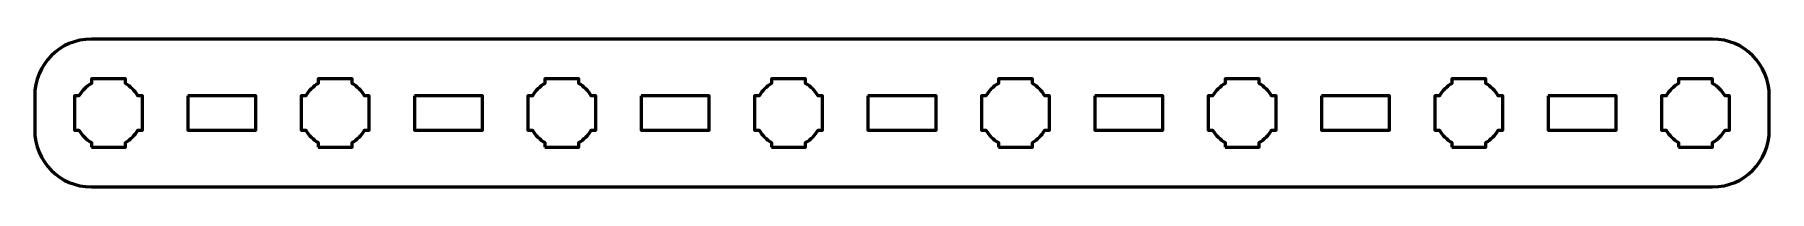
# Model space of a CAD drawing. Header units: centimetres. Extents: x -18.2 to -2.8, y -15.5 to -14.2.
import ezdxf

# ---------------------------------------------------------------- set-up
doc = ezdxf.new("R2010")
doc.units = ezdxf.units.CM
doc.header["$MEASUREMENT"] = 0
doc.layers.add('Layer 1', color=7, linetype='Continuous')

msp = doc.modelspace()

# ---------------------------------------------------------------- linework, layer by layer
at = {"layer": 'Layer 1', "lineweight": 53}
for points, knots in [([(-17.64994, -14.19999), (-17.64994, -14.19999), (-3.35006, -14.19999), (-3.35006, -14.19999), (-3.35006, -14.19999), (-3.07292, -14.19999), (-2.84996, -14.42308), (-2.84996, -14.70008), (-2.84996, -14.70008), (-2.84996, -14.70008), (-2.84996, -15.00009), (-2.84996, -15.00009), (-2.84996, -15.00009), (-2.84996, -15.27705), (-3.07292, -15.50001), (-3.35006, -15.50001), (-3.35006, -15.50001), (-3.35006, -15.50001), (-17.64994, -15.50001), (-17.64994, -15.50001), (-17.64994, -15.50001), (-17.92694, -15.50001), (-18.15004, -15.27705), (-18.15004, -15.00009), (-18.15004, -15.00009), (-18.15004, -15.00009), (-18.15004, -14.70008), (-18.15004, -14.70008), (-18.15004, -14.70008), (-18.15004, -14.42308), (-17.92694, -14.19999), (-17.64994, -14.19999)], [0, 0, 0, 0, 0.125, 0.125, 0.125, 0.125, 0.25, 0.25, 0.25, 0.25, 0.375, 0.375, 0.375, 0.375, 0.5, 0.5, 0.5, 0.5, 0.625, 0.625, 0.625, 0.625, 0.75, 0.75, 0.75, 0.75, 0.875, 0.875, 0.875, 0.875, 1, 1, 1, 1]), ([(-17.64994, -15.15002), (-17.64994, -15.15002), (-17.64994, -15.10991), (-17.64994, -15.10991), (-17.64994, -15.10991), (-17.69555, -15.08359), (-17.73348, -15.04556), (-17.7598, -15.00009), (-17.7598, -15.00009), (-17.7598, -15.00009), (-17.80001, -15.00009), (-17.80001, -15.00009), (-17.80001, -15.00009), (-17.80001, -15.00009), (-17.80001, -14.85001), (-17.80001, -14.85001), (-17.80001, -14.85001), (-17.80001, -14.85001), (-17.80001, -14.70008), (-17.80001, -14.70008), (-17.80001, -14.70008), (-17.80001, -14.70008), (-17.7598, -14.70008), (-17.7598, -14.70008), (-17.7598, -14.70008), (-17.73348, -14.65447), (-17.69555, -14.61655), (-17.64994, -14.59023), (-17.64994, -14.59023), (-17.64994, -14.59023), (-17.64994, -14.55001), (-17.64994, -14.55001), (-17.64994, -14.55001), (-17.64994, -14.55001), (-17.50001, -14.55001), (-17.50001, -14.55001), (-17.50001, -14.55001), (-17.50001, -14.55001), (-17.34994, -14.55001), (-17.34994, -14.55001), (-17.34994, -14.55001), (-17.34994, -14.55001), (-17.34994, -14.59023), (-17.34994, -14.59023), (-17.34994, -14.59023), (-17.30447, -14.61655), (-17.26644, -14.65447), (-17.24012, -14.70008), (-17.24012, -14.70008), (-17.24012, -14.70008), (-17.20001, -14.70008), (-17.20001, -14.70008), (-17.20001, -14.70008), (-17.20001, -14.70008), (-17.20001, -14.85001), (-17.20001, -14.85001), (-17.20001, -14.85001), (-17.20001, -14.85001), (-17.20001, -15.00009), (-17.20001, -15.00009), (-17.20001, -15.00009), (-17.20001, -15.00009), (-17.24012, -15.00009), (-17.24012, -15.00009), (-17.24012, -15.00009), (-17.26644, -15.04556), (-17.30447, -15.08359), (-17.34994, -15.10991), (-17.34994, -15.10991), (-17.34994, -15.10991), (-17.34994, -15.15002), (-17.34994, -15.15002), (-17.34994, -15.15002), (-17.34994, -15.15002), (-17.50001, -15.15002), (-17.50001, -15.15002), (-17.50001, -15.15002), (-17.50001, -15.15002), (-17.64994, -15.15002), (-17.64994, -15.15002)], [0, 0, 0, 0, 0.05, 0.05, 0.05, 0.05, 0.1, 0.1, 0.1, 0.1, 0.15, 0.15, 0.15, 0.15, 0.2, 0.2, 0.2, 0.2, 0.25, 0.25, 0.25, 0.25, 0.3, 0.3, 0.3, 0.3, 0.35, 0.35, 0.35, 0.35, 0.4, 0.4, 0.4, 0.4, 0.45, 0.45, 0.45, 0.45, 0.5, 0.5, 0.5, 0.5, 0.55, 0.55, 0.55, 0.55, 0.6, 0.6, 0.6, 0.6, 0.65, 0.65, 0.65, 0.65, 0.7, 0.7, 0.7, 0.7, 0.75, 0.75, 0.75, 0.75, 0.8, 0.8, 0.8, 0.8, 0.85, 0.85, 0.85, 0.85, 0.9, 0.9, 0.9, 0.9, 0.95, 0.95, 0.95, 0.95, 1, 1, 1, 1]), ([(-15.65001, -15.15002), (-15.65001, -15.15002), (-15.65001, -15.10991), (-15.65001, -15.10991), (-15.65001, -15.10991), (-15.69548, -15.08359), (-15.73351, -15.04556), (-15.75983, -15.00009), (-15.75983, -15.00009), (-15.75983, -15.00009), (-15.79994, -15.00009), (-15.79994, -15.00009), (-15.79994, -15.00009), (-15.79994, -15.00009), (-15.79994, -14.85001), (-15.79994, -14.85001), (-15.79994, -14.85001), (-15.79994, -14.85001), (-15.79994, -14.70008), (-15.79994, -14.70008), (-15.79994, -14.70008), (-15.79994, -14.70008), (-15.75983, -14.70008), (-15.75983, -14.70008), (-15.75983, -14.70008), (-15.73351, -14.65447), (-15.69548, -14.61655), (-15.65001, -14.59023), (-15.65001, -14.59023), (-15.65001, -14.59023), (-15.65001, -14.55001), (-15.65001, -14.55001), (-15.65001, -14.55001), (-15.65001, -14.55001), (-15.49994, -14.55001), (-15.49994, -14.55001), (-15.49994, -14.55001), (-15.49994, -14.55001), (-15.35001, -14.55001), (-15.35001, -14.55001), (-15.35001, -14.55001), (-15.35001, -14.55001), (-15.35001, -14.59023), (-15.35001, -14.59023), (-15.35001, -14.59023), (-15.30453, -14.61655), (-15.2665, -14.65447), (-15.24019, -14.70008), (-15.24019, -14.70008), (-15.24019, -14.70008), (-15.19993, -14.70008), (-15.19993, -14.70008), (-15.19993, -14.70008), (-15.19993, -14.70008), (-15.19993, -14.85001), (-15.19993, -14.85001), (-15.19993, -14.85001), (-15.19993, -14.85001), (-15.19993, -15.00009), (-15.19993, -15.00009), (-15.19993, -15.00009), (-15.19993, -15.00009), (-15.24019, -15.00009), (-15.24019, -15.00009), (-15.24019, -15.00009), (-15.2665, -15.04556), (-15.30453, -15.08359), (-15.35001, -15.10991), (-15.35001, -15.10991), (-15.35001, -15.10991), (-15.35001, -15.15002), (-15.35001, -15.15002), (-15.35001, -15.15002), (-15.35001, -15.15002), (-15.49994, -15.15002), (-15.49994, -15.15002), (-15.49994, -15.15002), (-15.49994, -15.15002), (-15.65001, -15.15002), (-15.65001, -15.15002)], [0, 0, 0, 0, 0.05, 0.05, 0.05, 0.05, 0.1, 0.1, 0.1, 0.1, 0.15, 0.15, 0.15, 0.15, 0.2, 0.2, 0.2, 0.2, 0.25, 0.25, 0.25, 0.25, 0.3, 0.3, 0.3, 0.3, 0.35, 0.35, 0.35, 0.35, 0.4, 0.4, 0.4, 0.4, 0.45, 0.45, 0.45, 0.45, 0.5, 0.5, 0.5, 0.5, 0.55, 0.55, 0.55, 0.55, 0.6, 0.6, 0.6, 0.6, 0.65, 0.65, 0.65, 0.65, 0.7, 0.7, 0.7, 0.7, 0.75, 0.75, 0.75, 0.75, 0.8, 0.8, 0.8, 0.8, 0.85, 0.85, 0.85, 0.85, 0.9, 0.9, 0.9, 0.9, 0.95, 0.95, 0.95, 0.95, 1, 1, 1, 1]), ([(-13.65008, -15.15002), (-13.65008, -15.15002), (-13.65008, -15.10991), (-13.65008, -15.10991), (-13.65008, -15.10991), (-13.69555, -15.08359), (-13.73344, -15.04556), (-13.7599, -15.00009), (-13.7599, -15.00009), (-13.7599, -15.00009), (-13.80001, -15.00009), (-13.80001, -15.00009), (-13.80001, -15.00009), (-13.80001, -15.00009), (-13.80001, -14.85001), (-13.80001, -14.85001), (-13.80001, -14.85001), (-13.80001, -14.85001), (-13.80001, -14.70008), (-13.80001, -14.70008), (-13.80001, -14.70008), (-13.80001, -14.70008), (-13.7599, -14.70008), (-13.7599, -14.70008), (-13.7599, -14.70008), (-13.73344, -14.65447), (-13.69555, -14.61655), (-13.65008, -14.59023), (-13.65008, -14.59023), (-13.65008, -14.59023), (-13.65008, -14.55001), (-13.65008, -14.55001), (-13.65008, -14.55001), (-13.65008, -14.55001), (-13.5, -14.55001), (-13.5, -14.55001), (-13.5, -14.55001), (-13.5, -14.55001), (-13.35007, -14.55001), (-13.35007, -14.55001), (-13.35007, -14.55001), (-13.35007, -14.55001), (-13.35007, -14.59023), (-13.35007, -14.59023), (-13.35007, -14.59023), (-13.30446, -14.61655), (-13.26654, -14.65447), (-13.24022, -14.70008), (-13.24022, -14.70008), (-13.24022, -14.70008), (-13.2, -14.70008), (-13.2, -14.70008), (-13.2, -14.70008), (-13.2, -14.70008), (-13.2, -14.85001), (-13.2, -14.85001), (-13.2, -14.85001), (-13.2, -14.85001), (-13.2, -15.00009), (-13.2, -15.00009), (-13.2, -15.00009), (-13.2, -15.00009), (-13.24022, -15.00009), (-13.24022, -15.00009), (-13.24022, -15.00009), (-13.26654, -15.04556), (-13.30446, -15.08359), (-13.35007, -15.10991), (-13.35007, -15.10991), (-13.35007, -15.10991), (-13.35007, -15.15002), (-13.35007, -15.15002), (-13.35007, -15.15002), (-13.35007, -15.15002), (-13.5, -15.15002), (-13.5, -15.15002), (-13.5, -15.15002), (-13.5, -15.15002), (-13.65008, -15.15002), (-13.65008, -15.15002)], [0, 0, 0, 0, 0.05, 0.05, 0.05, 0.05, 0.1, 0.1, 0.1, 0.1, 0.15, 0.15, 0.15, 0.15, 0.2, 0.2, 0.2, 0.2, 0.25, 0.25, 0.25, 0.25, 0.3, 0.3, 0.3, 0.3, 0.35, 0.35, 0.35, 0.35, 0.4, 0.4, 0.4, 0.4, 0.45, 0.45, 0.45, 0.45, 0.5, 0.5, 0.5, 0.5, 0.55, 0.55, 0.55, 0.55, 0.6, 0.6, 0.6, 0.6, 0.65, 0.65, 0.65, 0.65, 0.7, 0.7, 0.7, 0.7, 0.75, 0.75, 0.75, 0.75, 0.8, 0.8, 0.8, 0.8, 0.85, 0.85, 0.85, 0.85, 0.9, 0.9, 0.9, 0.9, 0.95, 0.95, 0.95, 0.95, 1, 1, 1, 1]), ([(-11.64997, -15.15002), (-11.64997, -15.15002), (-11.64997, -15.10991), (-11.64997, -15.10991), (-11.64997, -15.10991), (-11.69558, -15.08359), (-11.73347, -15.04556), (-11.75979, -15.00009), (-11.75979, -15.00009), (-11.75979, -15.00009), (-11.80004, -15.00009), (-11.80004, -15.00009), (-11.80004, -15.00009), (-11.80004, -15.00009), (-11.80004, -14.85001), (-11.80004, -14.85001), (-11.80004, -14.85001), (-11.80004, -14.85001), (-11.80004, -14.70008), (-11.80004, -14.70008), (-11.80004, -14.70008), (-11.80004, -14.70008), (-11.75979, -14.70008), (-11.75979, -14.70008), (-11.75979, -14.70008), (-11.73347, -14.65447), (-11.69558, -14.61655), (-11.64997, -14.59023), (-11.64997, -14.59023), (-11.64997, -14.59023), (-11.64997, -14.55001), (-11.64997, -14.55001), (-11.64997, -14.55001), (-11.64997, -14.55001), (-11.50004, -14.55001), (-11.50004, -14.55001), (-11.50004, -14.55001), (-11.50004, -14.55001), (-11.34996, -14.55001), (-11.34996, -14.55001), (-11.34996, -14.55001), (-11.34996, -14.55001), (-11.34996, -14.59023), (-11.34996, -14.59023), (-11.34996, -14.59023), (-11.30449, -14.61655), (-11.26646, -14.65447), (-11.24014, -14.70008), (-11.24014, -14.70008), (-11.24014, -14.70008), (-11.20003, -14.70008), (-11.20003, -14.70008), (-11.20003, -14.70008), (-11.20003, -14.70008), (-11.20003, -14.85001), (-11.20003, -14.85001), (-11.20003, -14.85001), (-11.20003, -14.85001), (-11.20003, -15.00009), (-11.20003, -15.00009), (-11.20003, -15.00009), (-11.20003, -15.00009), (-11.24014, -15.00009), (-11.24014, -15.00009), (-11.24014, -15.00009), (-11.26646, -15.04556), (-11.30449, -15.08359), (-11.34996, -15.10991), (-11.34996, -15.10991), (-11.34996, -15.10991), (-11.34996, -15.15002), (-11.34996, -15.15002), (-11.34996, -15.15002), (-11.34996, -15.15002), (-11.50004, -15.15002), (-11.50004, -15.15002), (-11.50004, -15.15002), (-11.50004, -15.15002), (-11.64997, -15.15002), (-11.64997, -15.15002)], [0, 0, 0, 0, 0.05, 0.05, 0.05, 0.05, 0.1, 0.1, 0.1, 0.1, 0.15, 0.15, 0.15, 0.15, 0.2, 0.2, 0.2, 0.2, 0.25, 0.25, 0.25, 0.25, 0.3, 0.3, 0.3, 0.3, 0.35, 0.35, 0.35, 0.35, 0.4, 0.4, 0.4, 0.4, 0.45, 0.45, 0.45, 0.45, 0.5, 0.5, 0.5, 0.5, 0.55, 0.55, 0.55, 0.55, 0.6, 0.6, 0.6, 0.6, 0.65, 0.65, 0.65, 0.65, 0.7, 0.7, 0.7, 0.7, 0.75, 0.75, 0.75, 0.75, 0.8, 0.8, 0.8, 0.8, 0.85, 0.85, 0.85, 0.85, 0.9, 0.9, 0.9, 0.9, 0.95, 0.95, 0.95, 0.95, 1, 1, 1, 1]), ([(-9.65003, -15.15002), (-9.65003, -15.15002), (-9.65003, -15.10991), (-9.65003, -15.10991), (-9.65003, -15.10991), (-9.69551, -15.08359), (-9.73354, -15.04556), (-9.75985, -15.00009), (-9.75985, -15.00009), (-9.75985, -15.00009), (-9.79996, -15.00009), (-9.79996, -15.00009), (-9.79996, -15.00009), (-9.79996, -15.00009), (-9.79996, -14.85001), (-9.79996, -14.85001), (-9.79996, -14.85001), (-9.79996, -14.85001), (-9.79996, -14.70008), (-9.79996, -14.70008), (-9.79996, -14.70008), (-9.79996, -14.70008), (-9.75985, -14.70008), (-9.75985, -14.70008), (-9.75985, -14.70008), (-9.73354, -14.65447), (-9.69551, -14.61655), (-9.65003, -14.59023), (-9.65003, -14.59023), (-9.65003, -14.59023), (-9.65003, -14.55001), (-9.65003, -14.55001), (-9.65003, -14.55001), (-9.65003, -14.55001), (-9.49996, -14.55001), (-9.49996, -14.55001), (-9.49996, -14.55001), (-9.49996, -14.55001), (-9.35003, -14.55001), (-9.35003, -14.55001), (-9.35003, -14.55001), (-9.35003, -14.55001), (-9.35003, -14.59023), (-9.35003, -14.59023), (-9.35003, -14.59023), (-9.30442, -14.61655), (-9.26653, -14.65447), (-9.24021, -14.70008), (-9.24021, -14.70008), (-9.24021, -14.70008), (-9.19996, -14.70008), (-9.19996, -14.70008), (-9.19996, -14.70008), (-9.19996, -14.70008), (-9.19996, -14.85001), (-9.19996, -14.85001), (-9.19996, -14.85001), (-9.19996, -14.85001), (-9.19996, -15.00009), (-9.19996, -15.00009), (-9.19996, -15.00009), (-9.19996, -15.00009), (-9.24021, -15.00009), (-9.24021, -15.00009), (-9.24021, -15.00009), (-9.26653, -15.04556), (-9.30442, -15.08359), (-9.35003, -15.10991), (-9.35003, -15.10991), (-9.35003, -15.10991), (-9.35003, -15.15002), (-9.35003, -15.15002), (-9.35003, -15.15002), (-9.35003, -15.15002), (-9.49996, -15.15002), (-9.49996, -15.15002), (-9.49996, -15.15002), (-9.49996, -15.15002), (-9.65003, -15.15002), (-9.65003, -15.15002)], [0, 0, 0, 0, 0.05, 0.05, 0.05, 0.05, 0.1, 0.1, 0.1, 0.1, 0.15, 0.15, 0.15, 0.15, 0.2, 0.2, 0.2, 0.2, 0.25, 0.25, 0.25, 0.25, 0.3, 0.3, 0.3, 0.3, 0.35, 0.35, 0.35, 0.35, 0.4, 0.4, 0.4, 0.4, 0.45, 0.45, 0.45, 0.45, 0.5, 0.5, 0.5, 0.5, 0.55, 0.55, 0.55, 0.55, 0.6, 0.6, 0.6, 0.6, 0.65, 0.65, 0.65, 0.65, 0.7, 0.7, 0.7, 0.7, 0.75, 0.75, 0.75, 0.75, 0.8, 0.8, 0.8, 0.8, 0.85, 0.85, 0.85, 0.85, 0.9, 0.9, 0.9, 0.9, 0.95, 0.95, 0.95, 0.95, 1, 1, 1, 1]), ([(-7.65007, -15.15002), (-7.65007, -15.15002), (-7.65007, -15.10991), (-7.65007, -15.10991), (-7.65007, -15.10991), (-7.69554, -15.08359), (-7.73346, -15.04556), (-7.75992, -15.00009), (-7.75992, -15.00009), (-7.75992, -15.00009), (-7.8, -15.00009), (-7.8, -15.00009), (-7.8, -15.00009), (-7.8, -15.00009), (-7.8, -14.85001), (-7.8, -14.85001), (-7.8, -14.85001), (-7.8, -14.85001), (-7.8, -14.70008), (-7.8, -14.70008), (-7.8, -14.70008), (-7.8, -14.70008), (-7.75992, -14.70008), (-7.75992, -14.70008), (-7.75992, -14.70008), (-7.73346, -14.65447), (-7.69554, -14.61655), (-7.65007, -14.59023), (-7.65007, -14.59023), (-7.65007, -14.59023), (-7.65007, -14.55001), (-7.65007, -14.55001), (-7.65007, -14.55001), (-7.65007, -14.55001), (-7.49999, -14.55001), (-7.49999, -14.55001), (-7.49999, -14.55001), (-7.49999, -14.55001), (-7.35006, -14.55001), (-7.35006, -14.55001), (-7.35006, -14.55001), (-7.35006, -14.55001), (-7.35006, -14.59023), (-7.35006, -14.59023), (-7.35006, -14.59023), (-7.30449, -14.61655), (-7.26656, -14.65447), (-7.2401, -14.70008), (-7.2401, -14.70008), (-7.2401, -14.70008), (-7.20003, -14.70008), (-7.20003, -14.70008), (-7.20003, -14.70008), (-7.20003, -14.70008), (-7.20003, -14.85001), (-7.20003, -14.85001), (-7.20003, -14.85001), (-7.20003, -14.85001), (-7.20003, -15.00009), (-7.20003, -15.00009), (-7.20003, -15.00009), (-7.20003, -15.00009), (-7.2401, -15.00009), (-7.2401, -15.00009), (-7.2401, -15.00009), (-7.26656, -15.04556), (-7.30449, -15.08359), (-7.35006, -15.10991), (-7.35006, -15.10991), (-7.35006, -15.10991), (-7.35006, -15.15002), (-7.35006, -15.15002), (-7.35006, -15.15002), (-7.35006, -15.15002), (-7.49999, -15.15002), (-7.49999, -15.15002), (-7.49999, -15.15002), (-7.49999, -15.15002), (-7.65007, -15.15002), (-7.65007, -15.15002)], [0, 0, 0, 0, 0.05, 0.05, 0.05, 0.05, 0.1, 0.1, 0.1, 0.1, 0.15, 0.15, 0.15, 0.15, 0.2, 0.2, 0.2, 0.2, 0.25, 0.25, 0.25, 0.25, 0.3, 0.3, 0.3, 0.3, 0.35, 0.35, 0.35, 0.35, 0.4, 0.4, 0.4, 0.4, 0.45, 0.45, 0.45, 0.45, 0.5, 0.5, 0.5, 0.5, 0.55, 0.55, 0.55, 0.55, 0.6, 0.6, 0.6, 0.6, 0.65, 0.65, 0.65, 0.65, 0.7, 0.7, 0.7, 0.7, 0.75, 0.75, 0.75, 0.75, 0.8, 0.8, 0.8, 0.8, 0.85, 0.85, 0.85, 0.85, 0.9, 0.9, 0.9, 0.9, 0.95, 0.95, 0.95, 0.95, 1, 1, 1, 1]), ([(-5.64999, -15.15002), (-5.64999, -15.15002), (-5.64999, -15.10991), (-5.64999, -15.10991), (-5.64999, -15.10991), (-5.69561, -15.08359), (-5.7335, -15.04556), (-5.75981, -15.00009), (-5.75981, -15.00009), (-5.75981, -15.00009), (-5.80006, -15.00009), (-5.80006, -15.00009), (-5.80006, -15.00009), (-5.80006, -15.00009), (-5.80006, -14.85001), (-5.80006, -14.85001), (-5.80006, -14.85001), (-5.80006, -14.85001), (-5.80006, -14.70008), (-5.80006, -14.70008), (-5.80006, -14.70008), (-5.80006, -14.70008), (-5.75981, -14.70008), (-5.75981, -14.70008), (-5.75981, -14.70008), (-5.7335, -14.65447), (-5.69561, -14.61655), (-5.64999, -14.59023), (-5.64999, -14.59023), (-5.64999, -14.59023), (-5.64999, -14.55001), (-5.64999, -14.55001), (-5.64999, -14.55001), (-5.64999, -14.55001), (-5.50006, -14.55001), (-5.50006, -14.55001), (-5.50006, -14.55001), (-5.50006, -14.55001), (-5.34999, -14.55001), (-5.34999, -14.55001), (-5.34999, -14.55001), (-5.34999, -14.55001), (-5.34999, -14.59023), (-5.34999, -14.59023), (-5.34999, -14.59023), (-5.30452, -14.61655), (-5.26649, -14.65447), (-5.24017, -14.70008), (-5.24017, -14.70008), (-5.24017, -14.70008), (-5.20006, -14.70008), (-5.20006, -14.70008), (-5.20006, -14.70008), (-5.20006, -14.70008), (-5.20006, -14.85001), (-5.20006, -14.85001), (-5.20006, -14.85001), (-5.20006, -14.85001), (-5.20006, -15.00009), (-5.20006, -15.00009), (-5.20006, -15.00009), (-5.20006, -15.00009), (-5.24017, -15.00009), (-5.24017, -15.00009), (-5.24017, -15.00009), (-5.26649, -15.04556), (-5.30452, -15.08359), (-5.34999, -15.10991), (-5.34999, -15.10991), (-5.34999, -15.10991), (-5.34999, -15.15002), (-5.34999, -15.15002), (-5.34999, -15.15002), (-5.34999, -15.15002), (-5.50006, -15.15002), (-5.50006, -15.15002), (-5.50006, -15.15002), (-5.50006, -15.15002), (-5.64999, -15.15002), (-5.64999, -15.15002)], [0, 0, 0, 0, 0.05, 0.05, 0.05, 0.05, 0.1, 0.1, 0.1, 0.1, 0.15, 0.15, 0.15, 0.15, 0.2, 0.2, 0.2, 0.2, 0.25, 0.25, 0.25, 0.25, 0.3, 0.3, 0.3, 0.3, 0.35, 0.35, 0.35, 0.35, 0.4, 0.4, 0.4, 0.4, 0.45, 0.45, 0.45, 0.45, 0.5, 0.5, 0.5, 0.5, 0.55, 0.55, 0.55, 0.55, 0.6, 0.6, 0.6, 0.6, 0.65, 0.65, 0.65, 0.65, 0.7, 0.7, 0.7, 0.7, 0.75, 0.75, 0.75, 0.75, 0.8, 0.8, 0.8, 0.8, 0.85, 0.85, 0.85, 0.85, 0.9, 0.9, 0.9, 0.9, 0.95, 0.95, 0.95, 0.95, 1, 1, 1, 1]), ([(-3.65006, -15.15002), (-3.65006, -15.15002), (-3.65006, -15.10991), (-3.65006, -15.10991), (-3.65006, -15.10991), (-3.69553, -15.08359), (-3.73356, -15.04556), (-3.75988, -15.00009), (-3.75988, -15.00009), (-3.75988, -15.00009), (-3.79999, -15.00009), (-3.79999, -15.00009), (-3.79999, -15.00009), (-3.79999, -15.00009), (-3.79999, -14.85001), (-3.79999, -14.85001), (-3.79999, -14.85001), (-3.79999, -14.85001), (-3.79999, -14.70008), (-3.79999, -14.70008), (-3.79999, -14.70008), (-3.79999, -14.70008), (-3.75988, -14.70008), (-3.75988, -14.70008), (-3.75988, -14.70008), (-3.73356, -14.65447), (-3.69553, -14.61655), (-3.65006, -14.59023), (-3.65006, -14.59023), (-3.65006, -14.59023), (-3.65006, -14.55001), (-3.65006, -14.55001), (-3.65006, -14.55001), (-3.65006, -14.55001), (-3.49999, -14.55001), (-3.49999, -14.55001), (-3.49999, -14.55001), (-3.49999, -14.55001), (-3.35006, -14.55001), (-3.35006, -14.55001), (-3.35006, -14.55001), (-3.35006, -14.55001), (-3.35006, -14.59023), (-3.35006, -14.59023), (-3.35006, -14.59023), (-3.30444, -14.61655), (-3.26656, -14.65447), (-3.2402, -14.70008), (-3.2402, -14.70008), (-3.2402, -14.70008), (-3.19999, -14.70008), (-3.19999, -14.70008), (-3.19999, -14.70008), (-3.19999, -14.70008), (-3.19999, -14.85001), (-3.19999, -14.85001), (-3.19999, -14.85001), (-3.19999, -14.85001), (-3.19999, -15.00009), (-3.19999, -15.00009), (-3.19999, -15.00009), (-3.19999, -15.00009), (-3.2402, -15.00009), (-3.2402, -15.00009), (-3.2402, -15.00009), (-3.26656, -15.04556), (-3.30444, -15.08359), (-3.35006, -15.10991), (-3.35006, -15.10991), (-3.35006, -15.10991), (-3.35006, -15.15002), (-3.35006, -15.15002), (-3.35006, -15.15002), (-3.35006, -15.15002), (-3.49999, -15.15002), (-3.49999, -15.15002), (-3.49999, -15.15002), (-3.49999, -15.15002), (-3.65006, -15.15002), (-3.65006, -15.15002)], [0, 0, 0, 0, 0.05, 0.05, 0.05, 0.05, 0.1, 0.1, 0.1, 0.1, 0.15, 0.15, 0.15, 0.15, 0.2, 0.2, 0.2, 0.2, 0.25, 0.25, 0.25, 0.25, 0.3, 0.3, 0.3, 0.3, 0.35, 0.35, 0.35, 0.35, 0.4, 0.4, 0.4, 0.4, 0.45, 0.45, 0.45, 0.45, 0.5, 0.5, 0.5, 0.5, 0.55, 0.55, 0.55, 0.55, 0.6, 0.6, 0.6, 0.6, 0.65, 0.65, 0.65, 0.65, 0.7, 0.7, 0.7, 0.7, 0.75, 0.75, 0.75, 0.75, 0.8, 0.8, 0.8, 0.8, 0.85, 0.85, 0.85, 0.85, 0.9, 0.9, 0.9, 0.9, 0.95, 0.95, 0.95, 0.95, 1, 1, 1, 1]), ([(-16.79999, -14.70008), (-16.79999, -14.70008), (-16.19999, -14.70008), (-16.19999, -14.70008), (-16.19999, -14.70008), (-16.19999, -14.70008), (-16.19999, -15.00009), (-16.19999, -15.00009), (-16.19999, -15.00009), (-16.19999, -15.00009), (-16.79999, -15.00009), (-16.79999, -15.00009), (-16.79999, -15.00009), (-16.79999, -15.00009), (-16.79999, -14.70008), (-16.79999, -14.70008)], [0, 0, 0, 0, 0.25, 0.25, 0.25, 0.25, 0.5, 0.5, 0.5, 0.5, 0.75, 0.75, 0.75, 0.75, 1, 1, 1, 1]), ([(-14.80003, -14.70008), (-14.80003, -14.70008), (-14.20002, -14.70008), (-14.20002, -14.70008), (-14.20002, -14.70008), (-14.20002, -14.70008), (-14.20002, -15.00009), (-14.20002, -15.00009), (-14.20002, -15.00009), (-14.20002, -15.00009), (-14.80003, -15.00009), (-14.80003, -15.00009), (-14.80003, -15.00009), (-14.80003, -15.00009), (-14.80003, -14.70008), (-14.80003, -14.70008)], [0, 0, 0, 0, 0.25, 0.25, 0.25, 0.25, 0.5, 0.5, 0.5, 0.5, 0.75, 0.75, 0.75, 0.75, 1, 1, 1, 1]), ([(-12.79995, -14.70008), (-12.79995, -14.70008), (-12.19995, -14.70008), (-12.19995, -14.70008), (-12.19995, -14.70008), (-12.19995, -14.70008), (-12.19995, -15.00009), (-12.19995, -15.00009), (-12.19995, -15.00009), (-12.19995, -15.00009), (-12.79995, -15.00009), (-12.79995, -15.00009), (-12.79995, -15.00009), (-12.79995, -15.00009), (-12.79995, -14.70008), (-12.79995, -14.70008)], [0, 0, 0, 0, 0.25, 0.25, 0.25, 0.25, 0.5, 0.5, 0.5, 0.5, 0.75, 0.75, 0.75, 0.75, 1, 1, 1, 1]), ([(-10.79998, -14.70008), (-10.79998, -14.70008), (-10.19998, -14.70008), (-10.19998, -14.70008), (-10.19998, -14.70008), (-10.19998, -14.70008), (-10.19998, -15.00009), (-10.19998, -15.00009), (-10.19998, -15.00009), (-10.19998, -15.00009), (-10.79998, -15.00009), (-10.79998, -15.00009), (-10.79998, -15.00009), (-10.79998, -15.00009), (-10.79998, -14.70008), (-10.79998, -14.70008)], [0, 0, 0, 0, 0.25, 0.25, 0.25, 0.25, 0.5, 0.5, 0.5, 0.5, 0.75, 0.75, 0.75, 0.75, 1, 1, 1, 1]), ([(-8.80005, -14.70008), (-8.80005, -14.70008), (-8.20005, -14.70008), (-8.20005, -14.70008), (-8.20005, -14.70008), (-8.20005, -14.70008), (-8.20005, -15.00009), (-8.20005, -15.00009), (-8.20005, -15.00009), (-8.20005, -15.00009), (-8.80005, -15.00009), (-8.80005, -15.00009), (-8.80005, -15.00009), (-8.80005, -15.00009), (-8.80005, -14.70008), (-8.80005, -14.70008)], [0, 0, 0, 0, 0.25, 0.25, 0.25, 0.25, 0.5, 0.5, 0.5, 0.5, 0.75, 0.75, 0.75, 0.75, 1, 1, 1, 1]), ([(-6.79998, -14.70008), (-6.79998, -14.70008), (-6.19997, -14.70008), (-6.19997, -14.70008), (-6.19997, -14.70008), (-6.19997, -14.70008), (-6.19997, -15.00009), (-6.19997, -15.00009), (-6.19997, -15.00009), (-6.19997, -15.00009), (-6.79998, -15.00009), (-6.79998, -15.00009), (-6.79998, -15.00009), (-6.79998, -15.00009), (-6.79998, -14.70008), (-6.79998, -14.70008)], [0, 0, 0, 0, 0.25, 0.25, 0.25, 0.25, 0.5, 0.5, 0.5, 0.5, 0.75, 0.75, 0.75, 0.75, 1, 1, 1, 1]), ([(-4.80001, -14.70008), (-4.80001, -14.70008), (-4.20001, -14.70008), (-4.20001, -14.70008), (-4.20001, -14.70008), (-4.20001, -14.70008), (-4.20001, -15.00009), (-4.20001, -15.00009), (-4.20001, -15.00009), (-4.20001, -15.00009), (-4.80001, -15.00009), (-4.80001, -15.00009), (-4.80001, -15.00009), (-4.80001, -15.00009), (-4.80001, -14.70008), (-4.80001, -14.70008)], [0, 0, 0, 0, 0.25, 0.25, 0.25, 0.25, 0.5, 0.5, 0.5, 0.5, 0.75, 0.75, 0.75, 0.75, 1, 1, 1, 1])]:
    msp.add_open_spline(points, degree=3, knots=knots, dxfattribs=at)

doc.saveas('drawing.dxf')
